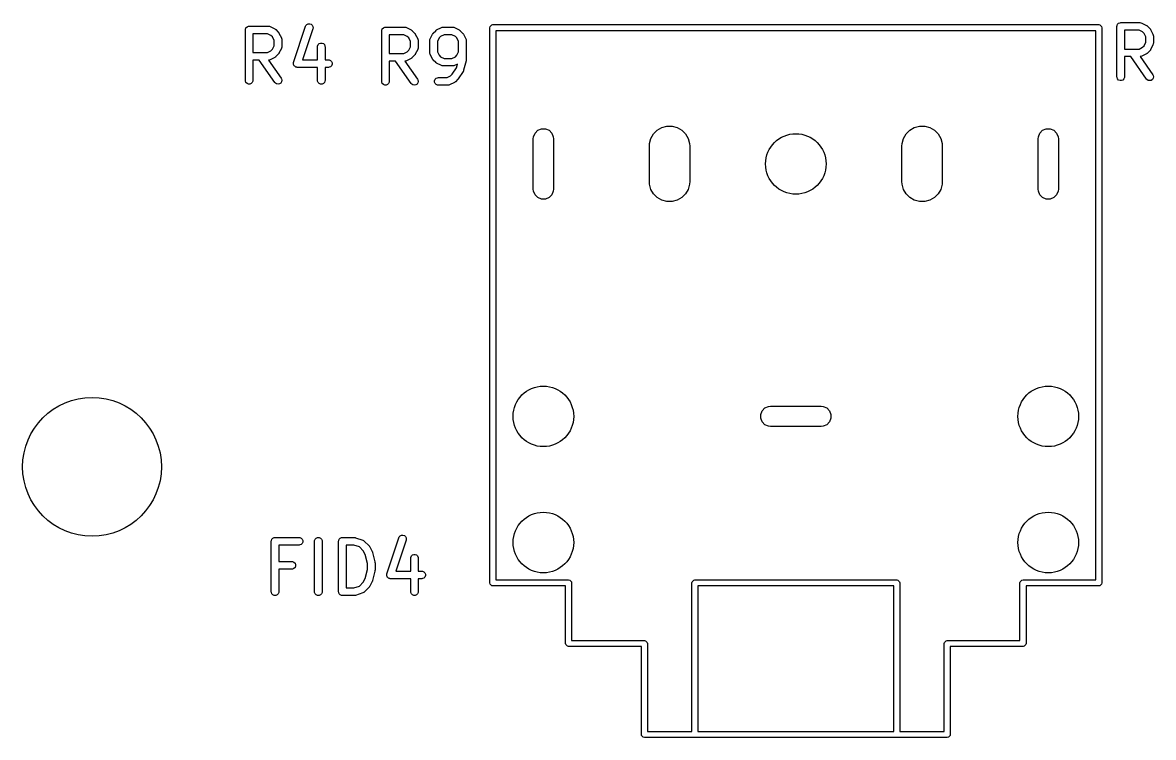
# Model space of a CAD drawing. Extents: x 1.99 to 4.41, y -4.34 to -2.1.
# Drawn here: x 1.993 to 2.875, y -4.345 to -3.787 of the extents above; entities that cross this region are included whole.
import ezdxf

# ---------------------------------------------------------------- set-up
doc = ezdxf.new("R2010")
doc.units = 0
doc.header["$MEASUREMENT"] = 0
doc.layers.add('BLACK', color=7, linetype='CONTINUOUS')

msp = doc.modelspace()

# ---------------------------------------------------------------- linework, layer by layer
at = {"layer": 'BLACK', "linetype": 'CONTINUOUS'}
for p, q in [((2.16686, -3.79253), (2.1673, -3.79146)), ((2.1673, -3.79146), (2.16812, -3.79065)), ((2.16812, -3.79065), (2.16918, -3.79021)), ((2.16918, -3.79021), (2.16976, -3.79015)), ((2.16976, -3.79015), (2.18476, -3.79015)), ((2.18476, -3.79015), (2.18533, -3.79021)), ((2.18533, -3.79021), (2.18543, -3.79025)), ((2.18543, -3.79025), (2.18554, -3.79026)), ((2.18554, -3.79026), (2.18608, -3.79046)), ((2.18608, -3.79046), (2.18983, -3.79234)), ((2.20445, -3.81842), (2.21383, -3.79029)), ((2.21383, -3.79029), (2.21406, -3.78977)), ((2.21406, -3.78977), (2.21482, -3.7889)), ((2.21482, -3.7889), (2.21585, -3.78838)), ((2.21585, -3.78838), (2.217, -3.7883)), ((2.217, -3.7883), (2.21809, -3.78866)), ((2.21809, -3.78866), (2.21896, -3.78942)), ((2.21896, -3.78942), (2.21948, -3.79045)), ((2.21956, -3.7916), (2.21943, -3.79216)), ((2.21948, -3.79045), (2.21956, -3.7916)), ((2.2736, -3.79225), (2.27442, -3.79144)), ((2.27442, -3.79144), (2.27548, -3.79099)), ((2.27548, -3.79099), (2.27606, -3.79094)), ((2.27606, -3.79094), (2.29106, -3.79094)), ((2.29106, -3.79094), (2.29163, -3.79099)), ((2.29163, -3.79099), (2.29173, -3.79104)), ((2.29173, -3.79104), (2.29184, -3.79104)), ((2.29184, -3.79104), (2.29238, -3.79125)), ((2.29238, -3.79125), (2.29613, -3.79312)), ((2.31598, -3.79312), (2.31973, -3.79125)), ((2.31973, -3.79125), (2.32027, -3.79104)), ((2.32027, -3.79104), (2.32038, -3.79104)), ((2.32038, -3.79104), (2.32048, -3.79099)), ((2.32048, -3.79099), (2.32105, -3.79094)), ((2.32105, -3.79094), (2.32855, -3.79094)), ((2.32855, -3.79094), (2.32913, -3.79099)), ((2.32913, -3.79099), (2.32923, -3.79104)), ((2.32923, -3.79104), (2.32933, -3.79104)), ((2.32933, -3.79104), (2.32987, -3.79125)), ((2.32987, -3.79125), (2.33362, -3.79312)), ((2.35748, -3.79134), (2.35766, -3.79043)), ((2.35748, -4.22441), (2.35748, -3.79134)), ((2.35766, -3.79043), (2.35894, -3.78916)), ((2.35894, -3.78916), (2.35984, -3.78898)), ((2.35984, -3.78898), (2.83228, -3.78898)), ((2.83228, -3.78898), (2.83319, -3.78916)), ((2.83319, -3.78916), (2.83447, -3.79043)), ((2.83447, -3.79043), (2.83465, -3.79134)), ((2.83465, -3.79134), (2.83465, -4.22441)), ((2.84648, -3.79035), (2.84654, -3.78977)), ((2.84648, -3.82972), (2.84648, -3.79035)), ((2.84654, -3.78977), (2.84698, -3.78871)), ((2.84698, -3.78871), (2.8478, -3.78789)), ((2.8478, -3.78789), (2.84886, -3.78745)), ((2.84886, -3.78745), (2.84944, -3.78739)), ((2.84944, -3.78739), (2.86444, -3.78739)), ((2.86444, -3.78739), (2.86501, -3.78745)), ((2.86501, -3.78745), (2.86511, -3.78749)), ((2.86511, -3.78749), (2.86522, -3.7875)), ((2.86522, -3.7875), (2.86576, -3.78771)), ((2.86576, -3.78771), (2.86951, -3.78958)), ((2.86951, -3.78958), (2.86975, -3.78974)), ((2.86975, -3.78974), (2.86983, -3.78977)), ((2.86983, -3.78977), (2.86991, -3.78983)), ((2.86991, -3.78983), (2.87, -3.78989)), ((2.87, -3.78989), (2.87005, -3.78995)), ((2.87005, -3.78995), (2.87027, -3.79013)), ((2.87027, -3.79013), (2.87215, -3.79201)), ((2.16681, -3.7931), (2.16686, -3.79253)), ((2.16681, -3.83247), (2.16681, -3.7931)), ((2.18406, -3.79606), (2.17271, -3.79606)), ((2.17271, -3.79606), (2.17271, -3.81077)), ((2.18676, -3.7974), (2.18406, -3.79606)), ((2.18796, -3.7986), (2.18676, -3.7974)), ((2.1893, -3.8013), (2.18796, -3.7986)), ((2.18983, -3.79234), (2.19008, -3.79249)), ((2.19008, -3.79249), (2.19015, -3.79252)), ((2.19015, -3.79252), (2.19023, -3.79259)), ((2.19023, -3.79259), (2.19032, -3.79265)), ((2.19032, -3.79265), (2.19037, -3.7927)), ((2.19037, -3.7927), (2.1906, -3.79289)), ((2.1906, -3.79289), (2.19247, -3.79476)), ((2.19247, -3.79476), (2.19266, -3.79499)), ((2.19266, -3.79499), (2.19272, -3.79504)), ((2.19272, -3.79504), (2.19277, -3.79513)), ((2.19277, -3.79513), (2.19284, -3.79521)), ((2.19284, -3.79521), (2.19287, -3.79528)), ((2.19287, -3.79528), (2.19302, -3.79553)), ((2.19302, -3.79553), (2.1949, -3.79928)), ((2.1949, -3.79928), (2.19511, -3.79982)), ((2.19511, -3.79982), (2.19511, -3.79993)), ((2.19511, -3.79993), (2.19515, -3.80003)), ((2.19515, -3.80003), (2.19521, -3.8006)), ((2.21943, -3.79216), (2.21135, -3.8164)), ((2.27311, -3.79389), (2.27316, -3.79331)), ((2.27311, -3.83326), (2.27311, -3.79389)), ((2.27316, -3.79331), (2.2736, -3.79225)), ((2.29036, -3.79684), (2.27901, -3.79684)), ((2.27901, -3.79684), (2.27901, -3.81156)), ((2.29306, -3.79819), (2.29036, -3.79684)), ((2.29425, -3.79939), (2.29306, -3.79819)), ((2.2956, -3.80209), (2.29425, -3.79939)), ((2.29613, -3.79312), (2.29638, -3.79328)), ((2.29638, -3.79328), (2.29645, -3.79331)), ((2.29645, -3.79331), (2.29653, -3.79338)), ((2.29653, -3.79338), (2.29662, -3.79343)), ((2.29662, -3.79343), (2.29667, -3.79349)), ((2.29667, -3.79349), (2.29689, -3.79368)), ((2.29689, -3.79368), (2.29877, -3.79555)), ((2.29877, -3.79555), (2.29896, -3.79578)), ((2.29896, -3.79578), (2.29901, -3.79583)), ((2.29901, -3.79583), (2.29907, -3.79592)), ((2.29907, -3.79592), (2.29914, -3.796)), ((2.29914, -3.796), (2.29917, -3.79607)), ((2.29917, -3.79607), (2.29932, -3.79632)), ((2.29932, -3.79632), (2.3012, -3.80007)), ((2.3012, -3.80007), (2.3014, -3.80061)), ((2.31071, -3.80061), (2.31091, -3.80007)), ((2.31091, -3.80007), (2.31279, -3.79632)), ((2.31279, -3.79632), (2.31294, -3.79607)), ((2.31294, -3.79607), (2.31297, -3.796)), ((2.31297, -3.796), (2.31304, -3.79592)), ((2.31304, -3.79592), (2.3131, -3.79583)), ((2.3131, -3.79583), (2.31316, -3.79578)), ((2.31316, -3.79578), (2.31334, -3.79555)), ((2.31334, -3.79555), (2.31522, -3.79368)), ((2.31522, -3.79368), (2.31544, -3.79349)), ((2.31544, -3.79349), (2.31549, -3.79343)), ((2.31549, -3.79343), (2.31558, -3.79338)), ((2.31558, -3.79338), (2.31566, -3.79331)), ((2.31566, -3.79331), (2.31574, -3.79328)), ((2.31574, -3.79328), (2.31598, -3.79312)), ((2.31786, -3.79939), (2.31651, -3.80209)), ((2.31905, -3.79819), (2.31786, -3.79939)), ((2.32175, -3.79684), (2.31905, -3.79819)), ((2.32786, -3.79684), (2.32175, -3.79684)), ((2.33055, -3.79819), (2.32786, -3.79684)), ((2.33175, -3.79939), (2.33055, -3.79819)), ((2.3331, -3.80209), (2.33175, -3.79939)), ((2.33362, -3.79312), (2.33387, -3.79328)), ((2.33387, -3.79328), (2.33394, -3.79331)), ((2.33394, -3.79331), (2.33402, -3.79338)), ((2.33402, -3.79338), (2.33411, -3.79343)), ((2.33411, -3.79343), (2.33416, -3.79349)), ((2.33416, -3.79349), (2.33439, -3.79368)), ((2.33439, -3.79368), (2.33626, -3.79555)), ((2.33626, -3.79555), (2.33645, -3.79578)), ((2.33645, -3.79578), (2.33651, -3.79583)), ((2.33651, -3.79583), (2.33657, -3.79592)), ((2.33657, -3.79592), (2.33663, -3.796)), ((2.33663, -3.796), (2.33666, -3.79607)), ((2.33666, -3.79607), (2.33682, -3.79632)), ((2.33682, -3.79632), (2.33869, -3.80007)), ((2.33869, -3.80007), (2.3389, -3.80061)), ((2.3622, -3.7937), (2.3622, -4.22205)), ((2.82992, -3.7937), (2.3622, -3.7937)), ((2.82992, -4.22205), (2.82992, -3.7937)), ((2.86374, -3.7933), (2.85239, -3.7933)), ((2.85239, -3.7933), (2.85239, -3.80802)), ((2.86644, -3.79465), (2.86374, -3.7933)), ((2.86763, -3.79585), (2.86644, -3.79465)), ((2.86898, -3.79854), (2.86763, -3.79585)), ((2.86898, -3.80277), (2.86898, -3.79854)), ((2.87215, -3.79201), (2.87233, -3.79224)), ((2.87233, -3.79224), (2.87239, -3.79229)), ((2.87239, -3.79229), (2.87245, -3.79238)), ((2.87245, -3.79238), (2.87252, -3.79246)), ((2.87252, -3.79246), (2.87254, -3.79253)), ((2.87254, -3.79253), (2.8727, -3.79278)), ((2.8727, -3.79278), (2.87458, -3.79653)), ((2.87458, -3.79653), (2.87478, -3.79707)), ((2.87478, -3.79707), (2.87479, -3.79717)), ((2.87479, -3.79717), (2.87483, -3.79727)), ((2.87483, -3.79727), (2.87489, -3.79785)), ((2.87489, -3.79785), (2.87489, -3.80347)), ((2.18676, -3.80942), (2.18796, -3.80823)), ((2.18796, -3.80823), (2.1893, -3.80553)), ((2.1893, -3.80553), (2.1893, -3.8013)), ((2.1949, -3.80755), (2.19302, -3.8113)), ((2.19511, -3.80701), (2.1949, -3.80755)), ((2.19515, -3.8068), (2.19511, -3.8069)), ((2.19511, -3.8069), (2.19511, -3.80701)), ((2.19521, -3.80623), (2.19515, -3.8068)), ((2.19521, -3.8006), (2.19521, -3.80623)), ((2.22305, -3.80623), (2.22311, -3.80565)), ((2.22305, -3.8164), (2.22305, -3.80623)), ((2.22311, -3.80565), (2.22355, -3.80459)), ((2.22355, -3.80459), (2.22436, -3.80377)), ((2.22436, -3.80377), (2.22543, -3.80333)), ((2.22543, -3.80333), (2.22658, -3.80333)), ((2.22658, -3.80333), (2.22764, -3.80377)), ((2.22764, -3.80377), (2.22846, -3.80459)), ((2.22846, -3.80459), (2.2289, -3.80565)), ((2.2289, -3.80565), (2.22896, -3.80623)), ((2.22896, -3.80623), (2.22896, -3.8164)), ((2.29306, -3.81021), (2.29425, -3.80901)), ((2.29425, -3.80901), (2.2956, -3.80632)), ((2.2956, -3.80632), (2.2956, -3.80209)), ((2.3012, -3.80833), (2.29932, -3.81208)), ((2.3014, -3.80779), (2.3012, -3.80833)), ((2.3014, -3.80061), (2.30141, -3.80072)), ((2.30141, -3.80769), (2.3014, -3.80779)), ((2.30141, -3.80072), (2.30145, -3.80081)), ((2.30145, -3.80759), (2.30141, -3.80769)), ((2.30145, -3.80081), (2.30151, -3.80139)), ((2.30151, -3.80701), (2.30145, -3.80759)), ((2.30151, -3.80139), (2.30151, -3.80701)), ((2.3106, -3.80139), (2.31066, -3.80081)), ((2.3106, -3.81076), (2.3106, -3.80139)), ((2.31066, -3.80081), (2.3107, -3.80072)), ((2.3107, -3.80072), (2.31071, -3.80061)), ((2.31651, -3.80209), (2.31651, -3.81007)), ((2.3331, -3.81007), (2.3331, -3.80209)), ((2.3389, -3.80061), (2.33891, -3.80072)), ((2.33891, -3.80072), (2.33895, -3.80081)), ((2.33895, -3.80081), (2.339, -3.80139)), ((2.339, -3.80139), (2.339, -3.81639)), ((2.85239, -3.80802), (2.86374, -3.80802)), ((2.86374, -3.80802), (2.86644, -3.80667)), ((2.86644, -3.80667), (2.86763, -3.80547)), ((2.86763, -3.80547), (2.86898, -3.80277)), ((2.87233, -3.80908), (2.87215, -3.80931)), ((2.87239, -3.80903), (2.87233, -3.80908)), ((2.87245, -3.80894), (2.87239, -3.80903)), ((2.87252, -3.80886), (2.87245, -3.80894)), ((2.87254, -3.80879), (2.87252, -3.80886)), ((2.8727, -3.80854), (2.87254, -3.80879)), ((2.87458, -3.80479), (2.8727, -3.80854)), ((2.87478, -3.80425), (2.87458, -3.80479)), ((2.87479, -3.80414), (2.87478, -3.80425)), ((2.87483, -3.80405), (2.87479, -3.80414)), ((2.87489, -3.80347), (2.87483, -3.80405)), ((2.17271, -3.81077), (2.18406, -3.81077)), ((2.1776, -3.81668), (2.17271, -3.81668)), ((2.17271, -3.81668), (2.17271, -3.83247)), ((2.18984, -3.83417), (2.1776, -3.81668)), ((2.18406, -3.81077), (2.18676, -3.80942)), ((2.18533, -3.81662), (2.1848, -3.81667)), ((2.1848, -3.81667), (2.19468, -3.83078)), ((2.18543, -3.81658), (2.18533, -3.81662)), ((2.18554, -3.81657), (2.18543, -3.81658)), ((2.18608, -3.81637), (2.18554, -3.81657)), ((2.18983, -3.81449), (2.18608, -3.81637)), ((2.19008, -3.81434), (2.18983, -3.81449)), ((2.19015, -3.81431), (2.19008, -3.81434)), ((2.19023, -3.81424), (2.19015, -3.81431)), ((2.19032, -3.81418), (2.19023, -3.81424)), ((2.19037, -3.81412), (2.19032, -3.81418)), ((2.1906, -3.81394), (2.19037, -3.81412)), ((2.19247, -3.81206), (2.1906, -3.81394)), ((2.19266, -3.81184), (2.19247, -3.81206)), ((2.19272, -3.81179), (2.19266, -3.81184)), ((2.19277, -3.8117), (2.19272, -3.81179)), ((2.19284, -3.81162), (2.19277, -3.8117)), ((2.19287, -3.81154), (2.19284, -3.81162)), ((2.19302, -3.8113), (2.19287, -3.81154)), ((2.21135, -3.8164), (2.22305, -3.8164)), ((2.22896, -3.8164), (2.23163, -3.8164)), ((2.23163, -3.8164), (2.2322, -3.81645)), ((2.2322, -3.81645), (2.23327, -3.81689)), ((2.23327, -3.81689), (2.23408, -3.81771)), ((2.23408, -3.81771), (2.23452, -3.81877)), ((2.27901, -3.81156), (2.29036, -3.81156)), ((2.2839, -3.81747), (2.27901, -3.81747)), ((2.27901, -3.81747), (2.27901, -3.83326)), ((2.29614, -3.83495), (2.2839, -3.81747)), ((2.29036, -3.81156), (2.29306, -3.81021)), ((2.29163, -3.81741), (2.2911, -3.81746)), ((2.2911, -3.81746), (2.30098, -3.83157)), ((2.29173, -3.81737), (2.29163, -3.81741)), ((2.29184, -3.81736), (2.29173, -3.81737)), ((2.29238, -3.81715), (2.29184, -3.81736)), ((2.29613, -3.81528), (2.29238, -3.81715)), ((2.29638, -3.81512), (2.29613, -3.81528)), ((2.29645, -3.81509), (2.29638, -3.81512)), ((2.29653, -3.81503), (2.29645, -3.81509)), ((2.29662, -3.81497), (2.29653, -3.81503)), ((2.29667, -3.81491), (2.29662, -3.81497)), ((2.29689, -3.81473), (2.29667, -3.81491)), ((2.29877, -3.81285), (2.29689, -3.81473)), ((2.29896, -3.81262), (2.29877, -3.81285)), ((2.29901, -3.81257), (2.29896, -3.81262)), ((2.29907, -3.81248), (2.29901, -3.81257)), ((2.29914, -3.8124), (2.29907, -3.81248)), ((2.29917, -3.81233), (2.29914, -3.8124)), ((2.29932, -3.81208), (2.29917, -3.81233)), ((2.31066, -3.81134), (2.3106, -3.81076)), ((2.3107, -3.81144), (2.31066, -3.81134)), ((2.31071, -3.81154), (2.3107, -3.81144)), ((2.31091, -3.81208), (2.31071, -3.81154)), ((2.31279, -3.81583), (2.31091, -3.81208)), ((2.31294, -3.81608), (2.31279, -3.81583)), ((2.31297, -3.81615), (2.31294, -3.81608)), ((2.31304, -3.81623), (2.31297, -3.81615)), ((2.3131, -3.81632), (2.31304, -3.81623)), ((2.31316, -3.81637), (2.3131, -3.81632)), ((2.31334, -3.8166), (2.31316, -3.81637)), ((2.31522, -3.81848), (2.31334, -3.8166)), ((2.31651, -3.81007), (2.31786, -3.81276)), ((2.31786, -3.81276), (2.31905, -3.81396)), ((2.31905, -3.81396), (2.32175, -3.81531)), ((2.32175, -3.81531), (2.32786, -3.81531)), ((2.32786, -3.81531), (2.33055, -3.81396)), ((2.33055, -3.81396), (2.33175, -3.81276)), ((2.33175, -3.81276), (2.3331, -3.81007)), ((2.33892, -3.8171), (2.33704, -3.8246)), ((2.33893, -3.817), (2.33892, -3.8171)), ((2.33895, -3.81696), (2.33893, -3.817)), ((2.33897, -3.81675), (2.33895, -3.81696)), ((2.339, -3.81653), (2.33897, -3.81675)), ((2.339, -3.81639), (2.33899, -3.81649)), ((2.33899, -3.81649), (2.339, -3.81653)), ((2.85727, -3.81392), (2.85239, -3.81392)), ((2.85239, -3.81392), (2.85239, -3.82972)), ((2.86952, -3.83141), (2.85727, -3.81392)), ((2.86501, -3.81387), (2.86448, -3.81392)), ((2.86448, -3.81392), (2.87435, -3.82802)), ((2.86511, -3.81383), (2.86501, -3.81387)), ((2.86522, -3.81382), (2.86511, -3.81383)), ((2.86576, -3.81361), (2.86522, -3.81382)), ((2.86951, -3.81174), (2.86576, -3.81361)), ((2.86975, -3.81158), (2.86951, -3.81174)), ((2.86983, -3.81155), (2.86975, -3.81158)), ((2.86991, -3.81148), (2.86983, -3.81155)), ((2.87, -3.81143), (2.86991, -3.81148)), ((2.87005, -3.81137), (2.87, -3.81143)), ((2.87027, -3.81118), (2.87005, -3.81137)), ((2.87215, -3.80931), (2.87027, -3.81118)), ((2.20433, -3.81898), (2.20436, -3.81883)), ((2.20436, -3.81945), (2.20433, -3.81898)), ((2.20436, -3.81877), (2.20439, -3.8187)), ((2.20436, -3.81883), (2.20436, -3.81877)), ((2.20436, -3.81993), (2.20436, -3.81945)), ((2.2044, -3.82002), (2.20436, -3.81993)), ((2.20439, -3.8187), (2.20445, -3.81842)), ((2.20441, -3.82013), (2.2044, -3.82002)), ((2.20462, -3.82055), (2.20441, -3.82013)), ((2.2048, -3.82099), (2.20462, -3.82055)), ((2.20488, -3.82107), (2.2048, -3.82099)), ((2.20492, -3.82116), (2.20488, -3.82107)), ((2.20528, -3.82147), (2.20492, -3.82116)), ((2.20561, -3.8218), (2.20528, -3.82147)), ((2.20571, -3.82185), (2.20561, -3.8218)), ((2.20579, -3.82192), (2.20571, -3.82185)), ((2.20624, -3.82206), (2.20579, -3.82192)), ((2.20668, -3.82225), (2.20624, -3.82206)), ((2.20683, -3.82226), (2.20668, -3.82225)), ((2.20689, -3.82228), (2.20683, -3.82226)), ((2.20696, -3.82227), (2.20689, -3.82228)), ((2.20726, -3.8223), (2.20696, -3.82227)), ((2.22305, -3.8223), (2.20726, -3.8223)), ((2.22305, -3.83247), (2.22305, -3.8223)), ((2.23163, -3.8223), (2.22896, -3.8223)), ((2.22896, -3.8223), (2.22896, -3.83247)), ((2.2322, -3.82225), (2.23163, -3.8223)), ((2.23327, -3.8218), (2.2322, -3.82225)), ((2.23408, -3.82099), (2.23327, -3.8218)), ((2.23452, -3.81993), (2.23408, -3.82099)), ((2.23452, -3.81877), (2.23452, -3.81993)), ((2.31544, -3.81866), (2.31522, -3.81848)), ((2.31549, -3.81872), (2.31544, -3.81866)), ((2.31558, -3.81878), (2.31549, -3.81872)), ((2.31566, -3.81884), (2.31558, -3.81878)), ((2.31574, -3.81887), (2.31566, -3.81884)), ((2.31598, -3.81903), (2.31574, -3.81887)), ((2.31973, -3.8209), (2.31598, -3.81903)), ((2.32027, -3.82111), (2.31973, -3.8209)), ((2.32038, -3.82112), (2.32027, -3.82111)), ((2.32048, -3.82116), (2.32038, -3.82112)), ((2.32105, -3.82122), (2.32048, -3.82116)), ((2.32855, -3.82122), (2.32105, -3.82122)), ((2.32813, -3.82763), (2.33144, -3.82267)), ((2.32913, -3.82116), (2.32855, -3.82122)), ((2.32923, -3.82112), (2.32913, -3.82116)), ((2.32933, -3.82111), (2.32923, -3.82112)), ((2.32987, -3.8209), (2.32933, -3.82111)), ((2.33217, -3.81976), (2.32987, -3.8209)), ((2.33144, -3.82267), (2.33217, -3.81976)), ((2.33663, -3.82552), (2.33288, -3.83115)), ((2.3368, -3.82521), (2.33663, -3.82552)), ((2.33685, -3.82515), (2.3368, -3.82521)), ((2.33687, -3.82508), (2.33685, -3.82515)), ((2.33691, -3.82501), (2.33687, -3.82508)), ((2.33692, -3.82494), (2.33691, -3.82501)), ((2.33704, -3.8246), (2.33692, -3.82494)), ((2.16686, -3.83305), (2.16681, -3.83247)), ((2.1673, -3.83411), (2.16686, -3.83305)), ((2.16812, -3.83493), (2.1673, -3.83411)), ((2.16918, -3.83537), (2.16812, -3.83493)), ((2.17034, -3.83537), (2.16918, -3.83537)), ((2.1714, -3.83493), (2.17034, -3.83537)), ((2.17222, -3.83411), (2.1714, -3.83493)), ((2.17266, -3.83305), (2.17222, -3.83411)), ((2.17271, -3.83247), (2.17266, -3.83305)), ((2.19022, -3.83461), (2.18984, -3.83417)), ((2.19119, -3.83523), (2.19022, -3.83461)), ((2.19232, -3.83543), (2.19119, -3.83523)), ((2.19345, -3.83518), (2.19232, -3.83543)), ((2.19439, -3.83452), (2.19345, -3.83518)), ((2.19501, -3.83354), (2.19439, -3.83452)), ((2.19468, -3.83078), (2.19496, -3.83128)), ((2.19496, -3.83128), (2.19521, -3.83241)), ((2.19521, -3.83241), (2.19501, -3.83354)), ((2.22311, -3.83305), (2.22305, -3.83247)), ((2.22355, -3.83411), (2.22311, -3.83305)), ((2.22436, -3.83493), (2.22355, -3.83411)), ((2.22543, -3.83537), (2.22436, -3.83493)), ((2.22658, -3.83537), (2.22543, -3.83537)), ((2.22764, -3.83493), (2.22658, -3.83537)), ((2.22846, -3.83411), (2.22764, -3.83493)), ((2.2289, -3.83305), (2.22846, -3.83411)), ((2.22896, -3.83247), (2.2289, -3.83305)), ((2.27316, -3.83384), (2.27311, -3.83326)), ((2.2736, -3.8349), (2.27316, -3.83384)), ((2.27442, -3.83572), (2.2736, -3.8349)), ((2.27548, -3.83616), (2.27442, -3.83572)), ((2.2777, -3.83572), (2.27664, -3.83616)), ((2.27851, -3.8349), (2.2777, -3.83572)), ((2.27896, -3.83384), (2.27851, -3.8349)), ((2.27901, -3.83326), (2.27896, -3.83384)), ((2.29651, -3.83539), (2.29614, -3.83495)), ((2.29749, -3.83601), (2.29651, -3.83539)), ((2.30069, -3.8353), (2.29975, -3.83596)), ((2.30131, -3.83433), (2.30069, -3.8353)), ((2.30098, -3.83157), (2.30126, -3.83207)), ((2.30126, -3.83207), (2.30151, -3.8332)), ((2.30151, -3.8332), (2.30131, -3.83433)), ((2.31441, -3.83268), (2.31485, -3.83162)), ((2.31441, -3.83384), (2.31441, -3.83268)), ((2.31485, -3.8349), (2.31441, -3.83384)), ((2.31485, -3.83162), (2.31566, -3.83081)), ((2.31566, -3.83572), (2.31485, -3.8349)), ((2.31566, -3.83081), (2.31673, -3.83036)), ((2.31673, -3.83616), (2.31566, -3.83572)), ((2.31673, -3.83036), (2.3173, -3.83031)), ((2.3173, -3.83031), (2.32411, -3.83031)), ((2.32411, -3.83031), (2.3268, -3.82896)), ((2.32987, -3.83403), (2.32612, -3.8359)), ((2.3268, -3.82896), (2.32813, -3.82763)), ((2.33012, -3.83387), (2.32987, -3.83403)), ((2.33019, -3.83384), (2.33012, -3.83387)), ((2.33027, -3.83377), (2.33019, -3.83384)), ((2.33036, -3.83372), (2.33027, -3.83377)), ((2.33041, -3.83366), (2.33036, -3.83372)), ((2.33064, -3.83347), (2.33041, -3.83366)), ((2.33252, -3.8316), (2.33064, -3.83347)), ((2.3327, -3.83137), (2.33252, -3.8316)), ((2.33252, -3.8316), (2.33252, -3.8316)), ((2.33252, -3.8316), (2.33252, -3.8316)), ((2.33288, -3.83115), (2.3327, -3.83137)), ((2.33288, -3.83115), (2.33288, -3.83115)), ((2.33288, -3.83115), (2.33288, -3.83115)), ((2.84654, -3.83029), (2.84648, -3.82972)), ((2.84698, -3.83136), (2.84654, -3.83029)), ((2.8478, -3.83217), (2.84698, -3.83136)), ((2.84886, -3.83261), (2.8478, -3.83217)), ((2.85001, -3.83261), (2.84886, -3.83261)), ((2.85108, -3.83217), (2.85001, -3.83261)), ((2.85189, -3.83136), (2.85108, -3.83217)), ((2.85233, -3.83029), (2.85189, -3.83136)), ((2.85239, -3.82972), (2.85233, -3.83029)), ((2.86989, -3.83185), (2.86952, -3.83141)), ((2.87086, -3.83247), (2.86989, -3.83185)), ((2.872, -3.83267), (2.87086, -3.83247)), ((2.87312, -3.83242), (2.872, -3.83267)), ((2.87407, -3.83176), (2.87312, -3.83242)), ((2.87469, -3.83079), (2.87407, -3.83176)), ((2.87435, -3.82802), (2.87464, -3.82853)), ((2.87464, -3.82853), (2.87489, -3.82965)), ((2.87489, -3.82965), (2.87469, -3.83079)), ((2.27664, -3.83616), (2.27548, -3.83616)), ((2.29862, -3.83621), (2.29749, -3.83601)), ((2.29975, -3.83596), (2.29862, -3.83621)), ((2.3173, -3.83621), (2.31673, -3.83616)), ((2.3248, -3.83621), (2.3173, -3.83621)), ((2.32538, -3.83616), (2.3248, -3.83621)), ((2.32548, -3.83612), (2.32538, -3.83616)), ((2.32558, -3.83611), (2.32548, -3.83612)), ((2.32612, -3.8359), (2.32558, -3.83611)), ((2.39484, -3.87141), (2.39768, -3.87023)), ((2.39768, -3.87023), (2.40075, -3.87023)), ((2.40075, -3.87023), (2.40359, -3.87141)), ((2.48805, -3.87136), (2.49161, -3.86931)), ((2.49161, -3.86931), (2.49558, -3.86824)), ((2.49558, -3.86824), (2.49969, -3.86824)), ((2.49969, -3.86824), (2.50366, -3.86931)), ((2.50366, -3.86931), (2.50722, -3.87136)), ((2.6849, -3.87136), (2.68846, -3.86931)), ((2.68846, -3.86931), (2.69243, -3.86824)), ((2.69243, -3.86824), (2.69654, -3.86824)), ((2.69654, -3.86824), (2.70051, -3.86931)), ((2.70051, -3.86931), (2.70408, -3.87136)), ((2.78854, -3.87141), (2.79138, -3.87023)), ((2.79138, -3.87023), (2.79445, -3.87023)), ((2.79445, -3.87023), (2.79729, -3.87141)), ((2.39134, -3.87795), (2.39149, -3.87642)), ((2.39134, -3.91732), (2.39134, -3.87795)), ((2.39149, -3.87642), (2.39267, -3.87358)), ((2.39267, -3.87358), (2.39484, -3.87141)), ((2.40359, -3.87141), (2.40576, -3.87358)), ((2.40576, -3.87358), (2.40694, -3.87642)), ((2.40694, -3.87642), (2.40709, -3.87795)), ((2.40709, -3.87795), (2.40709, -3.91732)), ((2.48202, -3.8818), (2.48309, -3.87783)), ((2.48309, -3.87783), (2.48514, -3.87427)), ((2.48514, -3.87427), (2.48805, -3.87136)), ((2.50722, -3.87136), (2.51013, -3.87427)), ((2.51013, -3.87427), (2.51219, -3.87783)), ((2.51219, -3.87783), (2.51325, -3.8818)), ((2.67887, -3.8818), (2.67994, -3.87783)), ((2.67994, -3.87783), (2.68199, -3.87427)), ((2.68199, -3.87427), (2.6849, -3.87136)), ((2.70408, -3.87136), (2.70698, -3.87427)), ((2.70698, -3.87427), (2.70904, -3.87783)), ((2.70904, -3.87783), (2.7101, -3.8818)), ((2.78504, -3.87795), (2.78519, -3.87642)), ((2.78504, -3.91732), (2.78504, -3.87795)), ((2.78519, -3.87642), (2.78637, -3.87358)), ((2.78637, -3.87358), (2.78854, -3.87141)), ((2.79729, -3.87141), (2.79946, -3.87358)), ((2.79946, -3.87358), (2.80064, -3.87642)), ((2.80064, -3.87642), (2.80079, -3.87795)), ((2.80079, -3.87795), (2.80079, -3.91732)), ((2.48189, -3.88386), (2.48202, -3.8818)), ((2.48189, -3.91142), (2.48189, -3.88386)), ((2.51325, -3.8818), (2.51339, -3.88386)), ((2.51339, -3.88386), (2.51339, -3.91142)), ((2.67874, -3.88386), (2.67887, -3.8818)), ((2.67874, -3.91142), (2.67874, -3.88386)), ((2.7101, -3.8818), (2.71024, -3.88386)), ((2.71024, -3.88386), (2.71024, -3.91142)), ((2.48202, -3.91347), (2.48189, -3.91142)), ((2.48309, -3.91744), (2.48202, -3.91347)), ((2.51325, -3.91347), (2.51219, -3.91744)), ((2.51339, -3.91142), (2.51325, -3.91347)), ((2.67887, -3.91347), (2.67874, -3.91142)), ((2.67994, -3.91744), (2.67887, -3.91347)), ((2.7101, -3.91347), (2.70904, -3.91744)), ((2.71024, -3.91142), (2.7101, -3.91347)), ((2.39149, -3.91886), (2.39134, -3.91732)), ((2.39267, -3.9217), (2.39149, -3.91886)), ((2.39484, -3.92387), (2.39267, -3.9217)), ((2.39768, -3.92505), (2.39484, -3.92387)), ((2.40359, -3.92387), (2.40075, -3.92505)), ((2.40576, -3.9217), (2.40359, -3.92387)), ((2.40694, -3.91886), (2.40576, -3.9217)), ((2.40709, -3.91732), (2.40694, -3.91886)), ((2.48514, -3.921), (2.48309, -3.91744)), ((2.48805, -3.92391), (2.48514, -3.921)), ((2.51013, -3.921), (2.50722, -3.92391)), ((2.51219, -3.91744), (2.51013, -3.921)), ((2.68199, -3.921), (2.67994, -3.91744)), ((2.6849, -3.92391), (2.68199, -3.921)), ((2.70698, -3.921), (2.70408, -3.92391)), ((2.70904, -3.91744), (2.70698, -3.921)), ((2.78519, -3.91886), (2.78504, -3.91732)), ((2.78637, -3.9217), (2.78519, -3.91886)), ((2.78854, -3.92387), (2.78637, -3.9217)), ((2.79138, -3.92505), (2.78854, -3.92387)), ((2.79729, -3.92387), (2.79445, -3.92505)), ((2.79946, -3.9217), (2.79729, -3.92387)), ((2.80064, -3.91886), (2.79946, -3.9217)), ((2.80079, -3.91732), (2.80064, -3.91886)), ((2.40075, -3.92505), (2.39768, -3.92505)), ((2.49161, -3.92597), (2.48805, -3.92391)), ((2.49558, -3.92703), (2.49161, -3.92597)), ((2.49969, -3.92703), (2.49558, -3.92703)), ((2.50366, -3.92597), (2.49969, -3.92703)), ((2.50722, -3.92391), (2.50366, -3.92597)), ((2.68846, -3.92597), (2.6849, -3.92391)), ((2.69243, -3.92703), (2.68846, -3.92597)), ((2.69654, -3.92703), (2.69243, -3.92703)), ((2.70051, -3.92597), (2.69654, -3.92703)), ((2.70408, -3.92391), (2.70051, -3.92597)), ((2.79445, -3.92505), (2.79138, -3.92505)), ((2.56866, -4.09295), (2.56983, -4.09011)), ((2.56983, -4.09011), (2.572, -4.08794)), ((2.572, -4.08794), (2.57484, -4.08677)), ((2.57484, -4.08677), (2.57638, -4.08661)), ((2.57638, -4.08661), (2.61575, -4.08661)), ((2.61575, -4.08661), (2.61728, -4.08677)), ((2.61728, -4.08677), (2.62012, -4.08794)), ((2.62012, -4.08794), (2.6223, -4.09011)), ((2.6223, -4.09011), (2.62347, -4.09295)), ((2.56866, -4.09602), (2.56866, -4.09295)), ((2.56983, -4.09886), (2.56866, -4.09602)), ((2.572, -4.10104), (2.56983, -4.09886)), ((2.6223, -4.09886), (2.62012, -4.10104)), ((2.62347, -4.09602), (2.6223, -4.09886)), ((2.62347, -4.09295), (2.62347, -4.09602)), ((2.57484, -4.10221), (2.572, -4.10104)), ((2.57638, -4.10236), (2.57484, -4.10221)), ((2.61575, -4.10236), (2.57638, -4.10236)), ((2.61728, -4.10221), (2.61575, -4.10236)), ((2.62012, -4.10104), (2.61728, -4.10221)), ((2.28677, -4.18858), (2.28752, -4.18771)), ((2.28752, -4.18771), (2.28855, -4.1872)), ((2.28855, -4.1872), (2.2897, -4.18712)), ((2.2897, -4.18712), (2.29079, -4.18748)), ((2.29079, -4.18748), (2.29167, -4.18824)), ((2.29167, -4.18824), (2.29218, -4.18927)), ((2.18702, -4.19192), (2.18707, -4.19135)), ((2.18702, -4.23129), (2.18702, -4.19192)), ((2.18707, -4.19135), (2.18751, -4.19028)), ((2.18751, -4.19028), (2.18833, -4.18947)), ((2.18833, -4.18947), (2.18939, -4.18903)), ((2.18939, -4.18903), (2.18997, -4.18897)), ((2.18997, -4.18897), (2.20872, -4.18897)), ((2.20872, -4.19487), (2.19292, -4.19487)), ((2.19292, -4.19487), (2.19292, -4.20772)), ((2.20872, -4.18897), (2.20929, -4.18903)), ((2.20929, -4.19482), (2.20872, -4.19487)), ((2.20929, -4.18903), (2.21036, -4.18947)), ((2.21036, -4.19438), (2.20929, -4.19482)), ((2.21036, -4.18947), (2.21117, -4.19028)), ((2.21117, -4.19356), (2.21036, -4.19438)), ((2.21117, -4.19028), (2.21161, -4.19135)), ((2.21161, -4.1925), (2.21117, -4.19356)), ((2.21161, -4.19135), (2.21161, -4.1925)), ((2.22076, -4.19192), (2.22082, -4.19135)), ((2.22076, -4.23129), (2.22076, -4.19192)), ((2.22082, -4.19135), (2.22126, -4.19028)), ((2.22126, -4.19028), (2.22208, -4.18947)), ((2.22208, -4.18947), (2.22314, -4.18903)), ((2.22314, -4.18903), (2.22429, -4.18903)), ((2.22429, -4.18903), (2.22536, -4.18947)), ((2.22536, -4.18947), (2.22617, -4.19028)), ((2.22617, -4.19028), (2.22661, -4.19135)), ((2.22661, -4.19135), (2.22667, -4.19192)), ((2.22667, -4.19192), (2.22667, -4.23129)), ((2.23951, -4.19192), (2.23957, -4.19135)), ((2.23951, -4.23129), (2.23951, -4.19192)), ((2.23957, -4.19135), (2.24001, -4.19028)), ((2.24001, -4.19028), (2.24082, -4.18947)), ((2.24082, -4.18947), (2.24189, -4.18903)), ((2.24189, -4.18903), (2.24246, -4.18897)), ((2.24246, -4.18897), (2.25184, -4.18897)), ((2.25136, -4.19487), (2.24542, -4.19487)), ((2.24542, -4.19487), (2.24542, -4.22834)), ((2.25587, -4.19638), (2.25136, -4.19487)), ((2.25184, -4.18897), (2.25213, -4.189)), ((2.25213, -4.189), (2.25221, -4.18899)), ((2.25221, -4.18899), (2.25231, -4.18902)), ((2.25231, -4.18902), (2.25241, -4.18903)), ((2.25241, -4.18903), (2.25249, -4.18906)), ((2.25249, -4.18906), (2.25277, -4.18912)), ((2.25277, -4.18912), (2.2584, -4.191)), ((2.25878, -4.1993), (2.25587, -4.19638)), ((2.2584, -4.191), (2.25892, -4.19123)), ((2.25892, -4.19123), (2.259, -4.1913)), ((2.259, -4.1913), (2.2591, -4.19134)), ((2.2591, -4.19134), (2.25955, -4.19171)), ((2.25955, -4.19171), (2.2633, -4.19546)), ((2.2633, -4.19546), (2.26348, -4.19568)), ((2.26348, -4.19568), (2.26354, -4.19574)), ((2.26354, -4.19574), (2.2636, -4.19582)), ((2.2636, -4.19582), (2.26367, -4.19591)), ((2.26367, -4.19591), (2.2637, -4.19598)), ((2.2637, -4.19598), (2.26385, -4.19623)), ((2.26385, -4.19623), (2.26573, -4.19998)), ((2.27716, -4.21723), (2.28653, -4.18911)), ((2.29213, -4.19098), (2.28406, -4.21522)), ((2.28653, -4.18911), (2.28677, -4.18858)), ((2.29226, -4.19042), (2.29213, -4.19098)), ((2.29218, -4.18927), (2.29226, -4.19042)), ((2.2603, -4.20233), (2.25878, -4.1993)), ((2.26201, -4.20916), (2.2603, -4.20233)), ((2.26573, -4.19998), (2.26574, -4.20002)), ((2.26574, -4.20002), (2.26576, -4.20003)), ((2.26576, -4.20003), (2.26584, -4.20028)), ((2.26584, -4.20028), (2.26593, -4.20052)), ((2.26593, -4.20052), (2.26594, -4.20054)), ((2.26594, -4.20054), (2.26595, -4.20058)), ((2.26595, -4.20058), (2.26783, -4.20808)), ((2.29575, -4.20505), (2.29581, -4.20447)), ((2.29575, -4.21522), (2.29575, -4.20505)), ((2.29581, -4.20447), (2.29625, -4.2034)), ((2.29625, -4.2034), (2.29707, -4.20259)), ((2.29707, -4.20259), (2.29813, -4.20215)), ((2.29813, -4.20215), (2.29928, -4.20215)), ((2.29928, -4.20215), (2.30035, -4.20259)), ((2.30035, -4.20259), (2.30116, -4.2034)), ((2.30116, -4.2034), (2.3016, -4.20447)), ((2.3016, -4.20447), (2.30166, -4.20505)), ((2.30166, -4.20505), (2.30166, -4.21522)), ((2.19292, -4.20772), (2.20309, -4.20772)), ((2.20309, -4.21362), (2.19292, -4.21362)), ((2.19292, -4.21362), (2.19292, -4.23129)), ((2.20309, -4.20772), (2.20367, -4.20777)), ((2.20367, -4.21357), (2.20309, -4.21362)), ((2.20367, -4.20777), (2.20473, -4.20821)), ((2.20473, -4.21312), (2.20367, -4.21357)), ((2.20473, -4.20821), (2.20555, -4.20903)), ((2.20555, -4.21231), (2.20473, -4.21312)), ((2.20555, -4.20903), (2.20599, -4.21009)), ((2.20599, -4.21125), (2.20555, -4.21231)), ((2.20599, -4.21009), (2.20599, -4.21125)), ((2.2603, -4.22089), (2.26201, -4.21406)), ((2.26201, -4.21406), (2.26201, -4.20916)), ((2.26783, -4.20808), (2.26784, -4.20818)), ((2.26784, -4.20818), (2.26786, -4.20822)), ((2.26786, -4.20822), (2.26788, -4.20844)), ((2.26788, -4.21478), (2.26786, -4.215)), ((2.26788, -4.20844), (2.26791, -4.20865)), ((2.26791, -4.21456), (2.26788, -4.21478)), ((2.26791, -4.20865), (2.2679, -4.20869)), ((2.2679, -4.20869), (2.26791, -4.20879)), ((2.26791, -4.21442), (2.2679, -4.21452)), ((2.2679, -4.21452), (2.26791, -4.21456)), ((2.26791, -4.20879), (2.26791, -4.21442)), ((2.25878, -4.22392), (2.2603, -4.22089)), ((2.26573, -4.22324), (2.26385, -4.22699)), ((2.26574, -4.2232), (2.26573, -4.22324)), ((2.26576, -4.22318), (2.26574, -4.2232)), ((2.26584, -4.22294), (2.26576, -4.22318)), ((2.26593, -4.2227), (2.26584, -4.22294)), ((2.26594, -4.22268), (2.26593, -4.2227)), ((2.26595, -4.22263), (2.26594, -4.22268)), ((2.26783, -4.21514), (2.26595, -4.22263)), ((2.26784, -4.21504), (2.26783, -4.21514)), ((2.26786, -4.215), (2.26784, -4.21504)), ((2.27703, -4.2178), (2.27706, -4.21765)), ((2.27706, -4.21827), (2.27703, -4.2178)), ((2.27706, -4.21759), (2.27709, -4.21752)), ((2.27706, -4.21765), (2.27706, -4.21759)), ((2.27706, -4.21874), (2.27706, -4.21827)), ((2.2771, -4.21884), (2.27706, -4.21874)), ((2.27709, -4.21752), (2.27716, -4.21723)), ((2.27711, -4.21895), (2.2771, -4.21884)), ((2.27732, -4.21937), (2.27711, -4.21895)), ((2.2775, -4.21981), (2.27732, -4.21937)), ((2.27758, -4.21988), (2.2775, -4.21981)), ((2.27763, -4.21998), (2.27758, -4.21988)), ((2.27798, -4.22029), (2.27763, -4.21998)), ((2.27832, -4.22062), (2.27798, -4.22029)), ((2.27842, -4.22066), (2.27832, -4.22062)), ((2.2785, -4.22073), (2.27842, -4.22066)), ((2.27895, -4.22088), (2.2785, -4.22073)), ((2.27938, -4.22106), (2.27895, -4.22088)), ((2.27953, -4.22108), (2.27938, -4.22106)), ((2.27959, -4.2211), (2.27953, -4.22108)), ((2.27967, -4.22109), (2.27959, -4.2211)), ((2.27996, -4.22112), (2.27967, -4.22109)), ((2.29575, -4.22112), (2.27996, -4.22112)), ((2.28406, -4.21522), (2.29575, -4.21522)), ((2.29575, -4.23129), (2.29575, -4.22112)), ((2.30166, -4.21522), (2.30433, -4.21522)), ((2.30433, -4.22112), (2.30166, -4.22112)), ((2.30166, -4.22112), (2.30166, -4.23129)), ((2.30433, -4.21522), (2.30491, -4.21527)), ((2.30491, -4.22106), (2.30433, -4.22112)), ((2.30491, -4.21527), (2.30597, -4.21571)), ((2.30597, -4.22062), (2.30491, -4.22106)), ((2.30597, -4.21571), (2.30679, -4.21653)), ((2.30679, -4.21981), (2.30597, -4.22062)), ((2.30679, -4.21653), (2.30723, -4.21759)), ((2.30723, -4.21874), (2.30679, -4.21981)), ((2.30723, -4.21759), (2.30723, -4.21874)), ((2.3622, -4.22205), (2.4189, -4.22205)), ((2.4189, -4.22205), (2.4198, -4.22223)), ((2.4198, -4.22223), (2.42108, -4.22351)), ((2.42108, -4.22351), (2.42126, -4.22441)), ((2.51496, -4.22441), (2.51514, -4.22351)), ((2.51514, -4.22351), (2.51642, -4.22223)), ((2.51642, -4.22223), (2.51732, -4.22205)), ((2.51732, -4.22205), (2.6748, -4.22205)), ((2.6748, -4.22205), (2.67571, -4.22223)), ((2.67571, -4.22223), (2.67699, -4.22351)), ((2.67699, -4.22351), (2.67717, -4.22441)), ((2.77087, -4.22441), (2.77105, -4.22351)), ((2.77105, -4.22351), (2.77232, -4.22223)), ((2.77232, -4.22223), (2.77323, -4.22205)), ((2.77323, -4.22205), (2.82992, -4.22205)), ((2.18707, -4.23187), (2.18702, -4.23129)), ((2.18751, -4.23293), (2.18707, -4.23187)), ((2.19287, -4.23187), (2.19243, -4.23293)), ((2.19292, -4.23129), (2.19287, -4.23187)), ((2.22082, -4.23187), (2.22076, -4.23129)), ((2.22126, -4.23293), (2.22082, -4.23187)), ((2.22661, -4.23187), (2.22617, -4.23293)), ((2.22667, -4.23129), (2.22661, -4.23187)), ((2.23957, -4.23187), (2.23951, -4.23129)), ((2.24001, -4.23293), (2.23957, -4.23187)), ((2.24542, -4.22834), (2.25136, -4.22834)), ((2.25136, -4.22834), (2.25587, -4.22684)), ((2.2584, -4.23222), (2.25277, -4.23409)), ((2.25587, -4.22684), (2.25878, -4.22392)), ((2.25892, -4.23198), (2.2584, -4.23222)), ((2.259, -4.23191), (2.25892, -4.23198)), ((2.2591, -4.23187), (2.259, -4.23191)), ((2.25955, -4.23151), (2.2591, -4.23187)), ((2.2633, -4.22776), (2.25955, -4.23151)), ((2.26348, -4.22753), (2.2633, -4.22776)), ((2.26354, -4.22748), (2.26348, -4.22753)), ((2.2636, -4.22739), (2.26354, -4.22748)), ((2.26367, -4.22731), (2.2636, -4.22739)), ((2.2637, -4.22724), (2.26367, -4.22731)), ((2.26385, -4.22699), (2.2637, -4.22724)), ((2.29581, -4.23187), (2.29575, -4.23129)), ((2.29625, -4.23293), (2.29581, -4.23187)), ((2.3016, -4.23187), (2.30116, -4.23293)), ((2.30166, -4.23129), (2.3016, -4.23187)), ((2.35766, -4.22531), (2.35748, -4.22441)), ((2.35894, -4.22659), (2.35766, -4.22531)), ((2.35984, -4.22677), (2.35894, -4.22659)), ((2.41654, -4.22677), (2.35984, -4.22677)), ((2.41654, -4.27165), (2.41654, -4.22677)), ((2.42126, -4.22441), (2.42126, -4.26929)), ((2.51496, -4.34016), (2.51496, -4.22441)), ((2.51969, -4.22677), (2.51969, -4.34016)), ((2.67244, -4.22677), (2.51969, -4.22677)), ((2.67244, -4.34016), (2.67244, -4.22677)), ((2.67717, -4.22441), (2.67717, -4.34016)), ((2.77087, -4.26929), (2.77087, -4.22441)), ((2.83228, -4.22677), (2.77559, -4.22677)), ((2.77559, -4.22677), (2.77559, -4.27165)), ((2.83319, -4.22659), (2.83228, -4.22677)), ((2.83447, -4.22531), (2.83319, -4.22659)), ((2.83465, -4.22441), (2.83447, -4.22531)), ((2.18833, -4.23375), (2.18751, -4.23293)), ((2.18939, -4.23419), (2.18833, -4.23375)), ((2.19055, -4.23419), (2.18939, -4.23419)), ((2.19161, -4.23375), (2.19055, -4.23419)), ((2.19243, -4.23293), (2.19161, -4.23375)), ((2.22208, -4.23375), (2.22126, -4.23293)), ((2.22314, -4.23419), (2.22208, -4.23375)), ((2.22429, -4.23419), (2.22314, -4.23419)), ((2.22536, -4.23375), (2.22429, -4.23419)), ((2.22617, -4.23293), (2.22536, -4.23375)), ((2.24082, -4.23375), (2.24001, -4.23293)), ((2.24189, -4.23419), (2.24082, -4.23375)), ((2.24246, -4.23424), (2.24189, -4.23419)), ((2.25184, -4.23424), (2.24246, -4.23424)), ((2.25213, -4.23422), (2.25184, -4.23424)), ((2.25221, -4.23422), (2.25213, -4.23422)), ((2.25231, -4.2342), (2.25221, -4.23422)), ((2.25241, -4.23419), (2.25231, -4.2342)), ((2.25249, -4.23416), (2.25241, -4.23419)), ((2.25277, -4.23409), (2.25249, -4.23416)), ((2.29707, -4.23375), (2.29625, -4.23293)), ((2.29813, -4.23419), (2.29707, -4.23375)), ((2.29928, -4.23419), (2.29813, -4.23419)), ((2.30035, -4.23375), (2.29928, -4.23419)), ((2.30116, -4.23293), (2.30035, -4.23375)), ((2.41672, -4.27256), (2.41654, -4.27165)), ((2.41799, -4.27384), (2.41672, -4.27256)), ((2.4189, -4.27402), (2.41799, -4.27384)), ((2.47559, -4.27402), (2.4189, -4.27402)), ((2.42126, -4.26929), (2.47795, -4.26929)), ((2.47559, -4.34252), (2.47559, -4.27402)), ((2.47795, -4.26929), (2.47886, -4.26947)), ((2.47886, -4.26947), (2.48014, -4.27075)), ((2.48014, -4.27075), (2.48031, -4.27165)), ((2.48031, -4.27165), (2.48031, -4.34016)), ((2.71181, -4.27165), (2.71199, -4.27075)), ((2.71181, -4.34016), (2.71181, -4.27165)), ((2.71199, -4.27075), (2.71327, -4.26947)), ((2.71327, -4.26947), (2.71417, -4.26929)), ((2.71417, -4.26929), (2.77087, -4.26929)), ((2.77323, -4.27402), (2.71654, -4.27402)), ((2.71654, -4.27402), (2.71654, -4.34252)), ((2.77413, -4.27384), (2.77323, -4.27402)), ((2.77541, -4.27256), (2.77413, -4.27384)), ((2.77559, -4.27165), (2.77541, -4.27256)), ((2.47577, -4.34342), (2.47559, -4.34252)), ((2.47705, -4.3447), (2.47577, -4.34342)), ((2.47795, -4.34488), (2.47705, -4.3447)), ((2.71417, -4.34488), (2.47795, -4.34488)), ((2.48031, -4.34016), (2.51496, -4.34016)), ((2.51969, -4.34016), (2.67244, -4.34016)), ((2.67717, -4.34016), (2.71181, -4.34016)), ((2.71508, -4.3447), (2.71417, -4.34488)), ((2.71636, -4.34342), (2.71508, -4.3447)), ((2.71654, -4.34252), (2.71636, -4.34342))]:
    msp.add_line(p, q, dxfattribs=at)
at = {"layer": 'BLACK'}
for centre, radius in [((2.59606, -3.89764), 0.02362), ((2.39921, -4.09449), 0.02362), ((2.79291, -4.09449), 0.02362), ((2.04724, -4.13386), 0.05413), ((2.39921, -4.19291), 0.02362), ((2.79291, -4.19291), 0.02362)]:
    msp.add_circle(centre, radius, dxfattribs=at)

doc.saveas('drawing.dxf')
